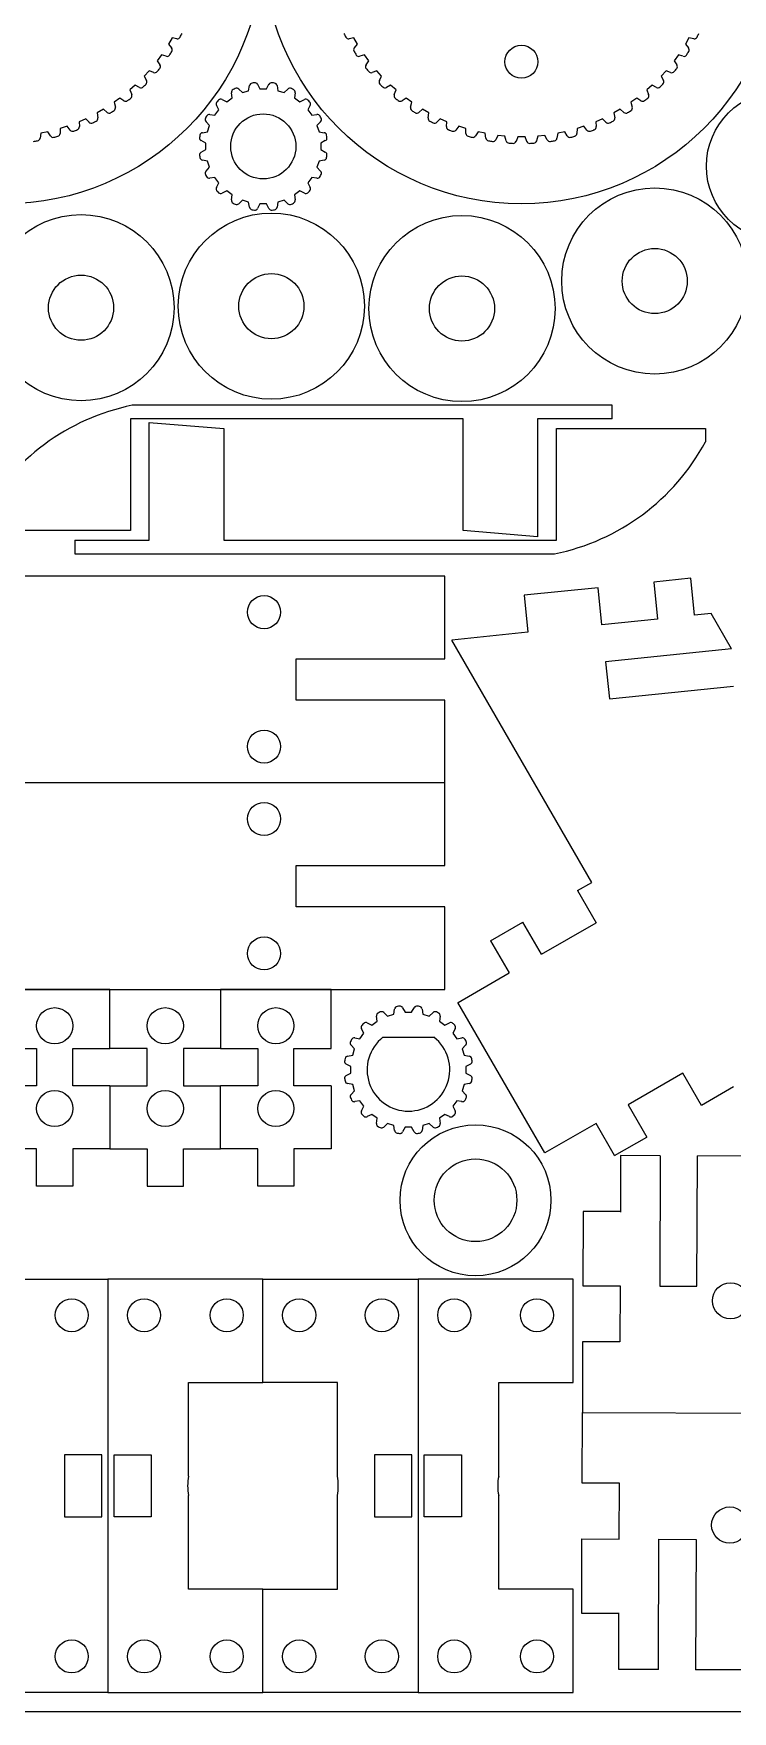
# Model space of a CAD drawing. Extents: x 0 to 420, y 0 to 595.
# Drawn here: x 130 to 197.6, y 0 to 162.3 of the extents above; entities that cross this region are included whole.
import ezdxf

# ---------------------------------------------------------------- set-up
doc = ezdxf.new("R2010")
doc.units = 0
doc.layers.add('FINAL', color=8, linetype='CONTINUOUS')

msp = doc.modelspace()

# ---------------------------------------------------------------- linework, layer by layer
at = {"layer": 'FINAL', "linetype": 'CONTINUOUS'}
for p, q in [((143.36, 161.86), (143.02, 161.26)), ((143.02, 161.26), (143.32, 160.9)), ((143.83, 161.78), (143.36, 161.86)), ((160.95, 161.86), (160.49, 161.78)), ((161.3, 161.26), (160.95, 161.86)), ((161, 160.9), (161.3, 161.26)), ((193.36, 161.86), (193.02, 161.26)), ((193.02, 161.26), (193.32, 160.9)), ((193.83, 161.78), (193.36, 161.86)), ((142.34, 160.22), (141.93, 159.65)), ((141.93, 159.65), (142.19, 159.26)), ((142.79, 160.09), (142.34, 160.22)), ((161.98, 160.22), (161.53, 160.09)), ((162.39, 159.65), (161.98, 160.22)), ((162.13, 159.26), (162.39, 159.65)), ((192.34, 160.22), (191.93, 159.65)), ((191.93, 159.65), (192.19, 159.26)), ((192.79, 160.09), (192.34, 160.22)), ((141.15, 158.69), (140.68, 158.17)), ((140.68, 158.17), (140.9, 157.76)), ((141.59, 158.51), (141.15, 158.69)), ((163.17, 158.69), (162.73, 158.51)), ((163.64, 158.17), (163.17, 158.69)), ((163.42, 157.76), (163.64, 158.17)), ((191.15, 158.69), (190.68, 158.17)), ((190.68, 158.17), (190.9, 157.76)), ((191.59, 158.51), (191.15, 158.69)), ((138.32, 156.05), (137.76, 155.64)), ((138.71, 155.78), (138.32, 156.05)), ((139.81, 157.29), (139.29, 156.83)), ((139.29, 156.83), (139.46, 156.39)), ((140.22, 157.07), (139.81, 157.29)), ((148.21, 155.91), (148.66, 155.69)), ((148.66, 155.69), (149.18, 156.06)), ((149.18, 156.06), (149.11, 156.56)), ((149.81, 156.91), (150.17, 156.57)), ((150.17, 156.57), (150.77, 156.76)), ((150.77, 156.76), (150.86, 157.25)), ((151.64, 157.38), (151.87, 156.94)), ((151.87, 156.94), (152.51, 156.94)), ((152.51, 156.94), (152.74, 157.38)), ((153.52, 157.25), (153.61, 156.76)), ((153.61, 156.76), (154.21, 156.57)), ((154.21, 156.57), (154.57, 156.91)), ((155.27, 156.56), (155.2, 156.06)), ((155.2, 156.06), (155.72, 155.69)), ((155.72, 155.69), (156.17, 155.91)), ((164.51, 157.29), (164.1, 157.07)), ((165.03, 156.83), (164.51, 157.29)), ((164.86, 156.39), (165.03, 156.83)), ((166, 156.05), (165.61, 155.78)), ((166.56, 155.64), (166, 156.05)), ((188.32, 156.05), (187.76, 155.64)), ((188.71, 155.78), (188.32, 156.05)), ((189.81, 157.29), (189.29, 156.83)), ((189.29, 156.83), (189.46, 156.39)), ((190.22, 157.07), (189.81, 157.29)), ((136.72, 154.96), (136.11, 154.61)), ((136.11, 154.61), (136.19, 154.15)), ((137.08, 154.66), (136.72, 154.96)), ((137.76, 155.64), (137.89, 155.18)), ((147.01, 154.46), (147.5, 154.39)), ((147.5, 154.39), (147.88, 154.9)), ((147.88, 154.9), (147.66, 155.35)), ((156.72, 155.35), (156.5, 154.9)), ((156.5, 154.9), (156.88, 154.39)), ((156.88, 154.39), (157.37, 154.46)), ((166.43, 155.18), (166.56, 155.64)), ((167.6, 154.96), (167.24, 154.66)), ((168.21, 154.61), (167.6, 154.96)), ((168.13, 154.15), (168.21, 154.61)), ((186.72, 154.96), (186.11, 154.61)), ((186.11, 154.61), (186.19, 154.15)), ((187.08, 154.66), (186.72, 154.96)), ((187.76, 155.64), (187.89, 155.18)), ((130.67, 152.64), (130.6, 152.17)), ((131.35, 152.78), (130.67, 152.64)), ((131.6, 152.38), (131.35, 152.78)), ((132.55, 153.1), (132.53, 152.63)), ((133.21, 153.32), (132.55, 153.1)), ((133.5, 152.95), (133.21, 153.32)), ((135.01, 154.05), (134.37, 153.76)), ((134.37, 153.76), (134.4, 153.29)), ((135.34, 153.71), (135.01, 154.05)), ((146.31, 152.7), (146.8, 152.79)), ((147, 153.39), (146.65, 153.75)), ((146.8, 152.79), (147, 153.39)), ((157.73, 153.75), (157.38, 153.39)), ((157.38, 153.39), (157.58, 152.79)), ((157.58, 152.79), (158.07, 152.7)), ((169.31, 154.05), (168.98, 153.71)), ((169.95, 153.76), (169.31, 154.05)), ((169.92, 153.29), (169.95, 153.76)), ((171.11, 153.32), (170.82, 152.95)), ((171.77, 153.1), (171.11, 153.32)), ((171.79, 152.63), (171.77, 153.1)), ((172.97, 152.78), (172.72, 152.38)), ((173.65, 152.64), (172.97, 152.78)), ((173.72, 152.17), (173.65, 152.64)), ((180.67, 152.64), (180.6, 152.17)), ((181.35, 152.78), (180.67, 152.64)), ((181.6, 152.38), (181.35, 152.78)), ((182.55, 153.1), (182.53, 152.63)), ((183.21, 153.32), (182.55, 153.1)), ((183.5, 152.95), (183.21, 153.32)), ((185.01, 154.05), (184.37, 153.76)), ((184.37, 153.76), (184.4, 153.29)), ((185.34, 153.71), (185.01, 154.05)), ((146.63, 151.69), (146.19, 151.93)), ((146.19, 150.82), (146.63, 151.06)), ((146.63, 151.06), (146.63, 151.69)), ((158.19, 151.93), (157.75, 151.69)), ((157.75, 151.69), (157.75, 151.06)), ((157.75, 151.06), (158.19, 150.82)), ((174.88, 152.44), (174.67, 152.02)), ((175.57, 152.37), (174.88, 152.44)), ((175.69, 151.91), (175.57, 152.37)), ((176.81, 152.31), (176.65, 151.86)), ((177.51, 152.31), (176.81, 152.31)), ((177.67, 151.86), (177.51, 152.31)), ((178.75, 152.37), (178.63, 151.91)), ((179.44, 152.44), (178.75, 152.37)), ((179.65, 152.02), (179.44, 152.44)), ((146.8, 149.96), (146.31, 150.04)), ((146.65, 148.99), (147, 149.35)), ((147, 149.35), (146.8, 149.96)), ((157.58, 149.96), (157.38, 149.35)), ((157.38, 149.35), (157.73, 148.99)), ((158.07, 150.04), (157.58, 149.96)), ((147.5, 148.36), (147.01, 148.29)), ((147.88, 147.85), (147.5, 148.36)), ((147.66, 147.4), (147.88, 147.85)), ((156.88, 148.36), (156.5, 147.85)), ((156.5, 147.85), (156.72, 147.4)), ((157.37, 148.29), (156.88, 148.36)), ((148.66, 147.06), (148.21, 146.84)), ((149.18, 146.69), (148.66, 147.06)), ((149.11, 146.19), (149.18, 146.69)), ((150.17, 146.18), (149.81, 145.83)), ((150.77, 145.98), (150.17, 146.18)), ((154.21, 146.18), (153.61, 145.98)), ((154.57, 145.83), (154.21, 146.18)), ((155.72, 147.06), (155.2, 146.69)), ((155.2, 146.69), (155.27, 146.19)), ((156.17, 146.84), (155.72, 147.06)), ((150.86, 145.49), (150.77, 145.98)), ((151.87, 145.81), (151.64, 145.37)), ((152.51, 145.81), (151.87, 145.81)), ((152.74, 145.37), (152.51, 145.81)), ((153.61, 145.98), (153.52, 145.49)), ((171.53, 125.02), (139.33, 125.02)), ((139.33, 125.02), (139.33, 114.22)), ((185.93, 126.34), (139.52, 126.34)), ((171.53, 114.22), (171.53, 125.02)), ((178.73, 125.02), (178.73, 113.62)), ((185.93, 125.02), (178.73, 125.02)), ((185.93, 125.02), (185.93, 126.34)), ((141.16, 113.28), (141.16, 124.68)), ((141.16, 124.68), (148.36, 124.08)), ((148.36, 124.08), (148.36, 113.28)), ((180.56, 113.28), (180.56, 124.08)), ((180.56, 124.08), (194.96, 124.08)), ((194.96, 124.08), (194.96, 122.79)), ((139.33, 114.22), (124.93, 114.22)), ((178.73, 113.62), (171.53, 114.22)), ((133.96, 113.28), (141.16, 113.28)), ((133.96, 113.28), (133.96, 111.96)), ((148.36, 113.28), (180.56, 113.28)), ((133.96, 111.96), (180.37, 111.96)), ((169.76, 109.82), (115.96, 109.82)), ((169.76, 101.82), (169.76, 109.82)), ((193.55, 109.6), (189.96, 109.24)), ((189.96, 109.24), (190.33, 105.66)), ((193.91, 106.02), (193.55, 109.6)), ((184.58, 108.69), (177.42, 107.96)), ((177.42, 107.96), (177.78, 104.38)), ((184.95, 105.11), (184.58, 108.69)), ((190.33, 105.66), (184.95, 105.11)), ((195.52, 106.18), (193.91, 106.02)), ((197.49, 102.77), (195.52, 106.18)), ((177.78, 104.38), (170.43, 103.63)), ((183.97, 80.19), (170.43, 103.63)), ((197.49, 102.77), (185.31, 101.53)), ((155.36, 101.82), (169.76, 101.82)), ((155.36, 97.82), (155.36, 101.82)), ((185.31, 101.53), (185.67, 97.95)), ((185.67, 97.95), (197.69, 99.17)), ((169.76, 97.82), (155.36, 97.82)), ((169.76, 89.82), (169.76, 97.82)), ((169.76, 89.82), (115.96, 89.82)), ((169.76, 81.82), (169.76, 89.82)), ((155.36, 81.82), (169.76, 81.82)), ((155.36, 77.82), (155.36, 81.82)), ((182.58, 79.39), (183.97, 80.19)), ((182.58, 79.39), (184.38, 76.28)), ((169.76, 77.82), (155.36, 77.82)), ((169.76, 69.82), (169.76, 77.82)), ((174.18, 74.54), (177.3, 76.34)), ((179.1, 73.23), (177.3, 76.34)), ((179.1, 73.23), (184.38, 76.28)), ((174.18, 74.54), (175.98, 71.43)), ((171.04, 68.58), (175.98, 71.43)), ((115.96, 69.82), (169.76, 69.82)), ((137.36, 69.82), (126.66, 69.82)), ((137.36, 64.12), (137.36, 69.82)), ((137.36, 69.82), (148.06, 69.82)), ((137.36, 64.12), (137.36, 69.82)), ((148.06, 69.82), (148.06, 64.12)), ((148.06, 69.82), (148.06, 64.12)), ((158.76, 69.82), (148.06, 69.82)), ((158.76, 64.12), (158.76, 69.82)), ((179.44, 54.03), (171.01, 68.56)), ((162.25, 66.59), (162.7, 66.37)), ((162.7, 66.37), (163.21, 66.75)), ((163.21, 66.75), (163.14, 67.24)), ((163.84, 67.6), (164.2, 67.25)), ((164.2, 67.25), (164.81, 67.45)), ((164.81, 67.45), (164.89, 67.94)), ((165.67, 68.06), (165.91, 67.62)), ((165.91, 67.62), (166.54, 67.62)), ((166.54, 67.62), (166.78, 68.06)), ((167.56, 67.94), (167.64, 67.45)), ((167.64, 67.45), (168.25, 67.25)), ((168.25, 67.25), (168.61, 67.6)), ((169.31, 67.24), (169.24, 66.75)), ((169.24, 66.75), (169.75, 66.37)), ((169.75, 66.37), (170.2, 66.59)), ((161.04, 65.14), (161.54, 65.07)), ((161.54, 65.07), (161.91, 65.59)), ((161.91, 65.59), (161.69, 66.03)), ((163.76, 65.21), (168.69, 65.21)), ((170.76, 66.03), (170.54, 65.59)), ((170.54, 65.59), (170.91, 65.07)), ((170.91, 65.07), (171.41, 65.14)), ((126.66, 64.12), (130.26, 64.12)), ((130.26, 64.12), (130.26, 60.52)), ((133.76, 64.12), (137.36, 64.12)), ((133.76, 60.52), (133.76, 64.12)), ((140.96, 64.12), (137.36, 64.12)), ((140.96, 60.52), (140.96, 64.12)), ((148.06, 64.12), (144.46, 64.12)), ((144.46, 64.12), (144.46, 60.52)), ((148.06, 64.12), (151.66, 64.12)), ((151.66, 64.12), (151.66, 60.52)), ((155.16, 64.12), (158.76, 64.12)), ((155.16, 60.52), (155.16, 64.12)), ((160.34, 63.39), (160.84, 63.48)), ((161.03, 64.08), (160.69, 64.44)), ((160.84, 63.48), (161.03, 64.08)), ((171.76, 64.44), (171.42, 64.08)), ((171.42, 64.08), (171.61, 63.48)), ((171.61, 63.48), (172.11, 63.39)), ((160.66, 62.38), (160.22, 62.61)), ((160.22, 61.51), (160.66, 61.74)), ((160.66, 61.74), (160.66, 62.38)), ((172.23, 62.61), (171.79, 62.38)), ((171.79, 62.38), (171.79, 61.74)), ((171.79, 61.74), (172.23, 61.51)), ((192.78, 61.73), (187.5, 58.68)), ((194.58, 58.61), (192.78, 61.73)), ((130.26, 60.52), (126.66, 60.52)), ((137.36, 60.52), (133.76, 60.52)), ((137.36, 60.52), (140.96, 60.52)), ((137.36, 60.52), (137.36, 54.42)), ((137.36, 60.52), (137.36, 54.42)), ((144.46, 60.52), (148.06, 60.52)), ((151.66, 60.52), (148.06, 60.52)), ((148.06, 54.42), (148.06, 60.52)), ((148.06, 54.42), (148.06, 60.52)), ((158.76, 60.52), (155.16, 60.52)), ((158.76, 60.52), (158.76, 54.42)), ((160.84, 60.64), (160.34, 60.73)), ((161.03, 60.04), (160.84, 60.64)), ((171.61, 60.64), (171.42, 60.04)), ((172.11, 60.73), (171.61, 60.64)), ((197.69, 60.41), (194.58, 58.61)), ((160.69, 59.68), (161.03, 60.04)), ((161.54, 59.05), (161.04, 58.98)), ((161.91, 58.53), (161.54, 59.05)), ((161.69, 58.08), (161.91, 58.53)), ((170.91, 59.05), (170.54, 58.53)), ((170.54, 58.53), (170.76, 58.08)), ((171.41, 58.98), (170.91, 59.05)), ((171.42, 60.04), (171.76, 59.68)), ((187.5, 58.68), (189.3, 55.56)), ((162.7, 57.75), (162.25, 57.53)), ((163.21, 57.37), (162.7, 57.75)), ((163.14, 56.88), (163.21, 57.37)), ((164.2, 56.87), (163.84, 56.52)), ((164.81, 56.67), (164.2, 56.87)), ((168.25, 56.87), (167.64, 56.67)), ((168.61, 56.52), (168.25, 56.87)), ((169.75, 57.75), (169.24, 57.37)), ((169.24, 57.37), (169.31, 56.88)), ((170.2, 57.53), (169.75, 57.75)), ((184.38, 56.88), (179.44, 54.03)), ((186.18, 53.76), (184.38, 56.88)), ((164.89, 56.18), (164.81, 56.67)), ((165.91, 56.5), (165.67, 56.05)), ((166.54, 56.5), (165.91, 56.5)), ((166.78, 56.05), (166.54, 56.5)), ((167.64, 56.67), (167.56, 56.18)), ((186.18, 53.76), (189.3, 55.56)), ((130.26, 54.42), (126.66, 54.42)), ((130.26, 50.82), (130.26, 54.42)), ((137.36, 54.42), (133.76, 54.42)), ((133.76, 54.42), (133.76, 50.82)), ((137.36, 54.42), (140.96, 54.42)), ((140.96, 54.42), (140.96, 50.82)), ((144.46, 54.42), (148.06, 54.42)), ((144.46, 50.82), (144.46, 54.42)), ((151.66, 54.42), (148.06, 54.42)), ((151.66, 50.82), (151.66, 54.42)), ((158.76, 54.42), (155.16, 54.42)), ((155.16, 54.42), (155.16, 50.82)), ((186.75, 53.76), (186.73, 48.29)), ((190.58, 53.75), (186.75, 53.76)), ((190.58, 53.75), (190.54, 41.14)), ((194.14, 41.13), (194.18, 53.74)), ((198.75, 53.72), (194.18, 53.74)), ((133.76, 50.82), (130.26, 50.82)), ((140.96, 50.82), (144.46, 50.82)), ((155.16, 50.82), (151.66, 50.82)), ((183.13, 48.37), (183.1, 41.17)), ((186.73, 48.35), (183.13, 48.37)), ((122.16, 41.82), (137.16, 41.82)), ((137.16, 41.82), (137.16, 1.82)), ((137.16, 41.82), (137.16, 1.82)), ((152.16, 41.82), (137.16, 41.82)), ((152.16, 31.82), (152.16, 41.82)), ((152.16, 31.82), (152.16, 41.82)), ((152.16, 41.82), (167.16, 41.82)), ((167.16, 41.82), (167.16, 1.82)), ((167.16, 41.82), (167.16, 1.82)), ((182.16, 41.82), (167.16, 41.82)), ((182.16, 31.82), (182.16, 41.82)), ((183.1, 41.17), (186.7, 41.15)), ((186.7, 41.15), (186.68, 35.75)), ((190.54, 41.14), (194.14, 41.13)), ((183.08, 35.76), (183.06, 28.92)), ((186.68, 35.75), (183.08, 35.76)), ((144.96, 31.82), (152.16, 31.82)), ((144.96, 22.75), (144.96, 31.82)), ((159.36, 31.82), (152.16, 31.82)), ((159.36, 22.75), (159.36, 31.82)), ((174.96, 31.82), (182.16, 31.82)), ((174.96, 22.75), (174.96, 31.82)), ((183.04, 22.09), (183.06, 28.92)), ((183.06, 28.92), (230.28, 28.76)), ((183.06, 28.92), (230.28, 28.76)), ((132.96, 24.82), (132.96, 18.82)), ((136.56, 24.82), (132.96, 24.82)), ((136.56, 18.82), (136.56, 24.82)), ((137.76, 24.82), (141.36, 24.82)), ((137.76, 18.82), (137.76, 24.82)), ((141.36, 24.82), (141.36, 18.82)), ((162.96, 24.82), (162.96, 18.82)), ((166.56, 24.82), (162.96, 24.82)), ((166.56, 18.82), (166.56, 24.82)), ((167.76, 24.82), (171.36, 24.82)), ((167.76, 18.82), (167.76, 24.82)), ((171.36, 24.82), (171.36, 18.82)), ((186.64, 22.07), (183.04, 22.09)), ((186.62, 16.67), (186.64, 22.07)), ((144.96, 11.82), (144.96, 20.88)), ((159.36, 11.82), (159.36, 20.88)), ((174.96, 11.82), (174.96, 20.88)), ((132.96, 18.82), (136.56, 18.82)), ((141.36, 18.82), (137.76, 18.82)), ((162.96, 18.82), (166.56, 18.82)), ((171.36, 18.82), (167.76, 18.82)), ((182.99, 9.48), (183.02, 16.68)), ((183.02, 16.68), (186.62, 16.67)), ((190.41, 4.05), (190.46, 16.65)), ((190.46, 16.65), (194.06, 16.64)), ((194.06, 16.64), (194.01, 4.03)), ((152.16, 11.82), (144.96, 11.82)), ((152.16, 1.82), (152.16, 11.82)), ((152.16, 1.82), (152.16, 11.82)), ((152.16, 11.82), (159.36, 11.82)), ((182.16, 11.82), (174.96, 11.82)), ((182.16, 1.82), (182.16, 11.82)), ((186.59, 9.47), (182.99, 9.48)), ((186.57, 4.06), (186.59, 9.53)), ((190.41, 4.05), (186.57, 4.06)), ((198.58, 4.02), (194.01, 4.03)), ((137.16, 1.82), (122.16, 1.82)), ((137.16, 1.82), (152.16, 1.82)), ((167.16, 1.82), (152.16, 1.82)), ((167.16, 1.82), (182.16, 1.82))]:
    msp.add_line(p, q, dxfattribs=at)
at = {"layer": 'FINAL'}
msp.add_lwpolyline([(0, 0), (420, 0), (420, 595), (0, 595)], close=True, dxfattribs=at)
at = {"layer": 'FINAL', "linetype": 'CONTINUOUS'}
for centre, radius in [((127.16, 170.82), 25), ((177.16, 170.82), 25), ((177.16, 159.56), 1.6), ((202.36, 149.46), 7.3), ((152.19, 151.37), 3.15), ((190.06, 138.35), 9), ((134.56, 135.77), 9), ((152.97, 135.92), 9), ((171.41, 135.69), 9), ((190.06, 138.35), 3.15), ((134.56, 135.77), 3.15), ((152.97, 135.92), 3.15), ((171.41, 135.69), 3.15), ((152.26, 106.32), 1.6), ((152.26, 93.32), 1.6), ((152.26, 86.32), 1.6), ((152.26, 73.32), 1.6), ((132.01, 66.32), 1.75), ((142.71, 66.32), 1.75), ((153.41, 66.32), 1.75), ((132.01, 58.32), 1.75), ((142.71, 58.32), 1.75), ((153.41, 58.32), 1.75), ((172.72, 49.44), 7.3), ((172.72, 49.44), 4), ((197.39, 39.72), 1.75), ((133.66, 38.32), 1.6), ((140.66, 38.32), 1.6), ((148.66, 38.32), 1.6), ((155.66, 38.32), 1.6), ((163.66, 38.32), 1.6), ((170.66, 38.32), 1.6), ((178.66, 38.32), 1.6), ((197.31, 18.03), 1.75), ((133.66, 5.32), 1.6), ((140.66, 5.32), 1.6), ((148.66, 5.32), 1.6), ((155.66, 5.32), 1.6), ((163.66, 5.32), 1.6), ((170.66, 5.32), 1.6), ((178.66, 5.32), 1.6)]:
    msp.add_circle(centre, radius, dxfattribs=at)
for centre, radius, start, end in [((143.08, 160.7), 0.305, 327.5791, 40), ((143.88, 162.08), 0.305, 260, 332.4209), ((127.16, 170.82), 19.17, 332.4209, 333.5791), ((177.16, 170.82), 19.17, 206.4209, 207.5791), ((160.44, 162.08), 0.305, 207.5791, 280), ((161.23, 160.7), 0.305, 140, 212.4209), ((193.08, 160.7), 0.305, 327.5791, 40), ((193.88, 162.08), 0.305, 260, 332.4209), ((177.16, 170.82), 19.17, 332.4209, 333.5791), ((141.94, 159.09), 0.305, 321.5791, 34), ((142.88, 160.38), 0.305, 254, 326.4209), ((127.16, 170.82), 19.17, 326.4209, 327.5791), ((177.16, 170.82), 19.17, 212.4209, 213.5791), ((161.44, 160.38), 0.305, 213.5791, 286), ((162.38, 159.09), 0.305, 146, 218.4209), ((191.94, 159.09), 0.305, 321.5791, 34), ((192.88, 160.38), 0.305, 254, 326.4209), ((177.16, 170.82), 19.17, 326.4209, 327.5791), ((140.63, 157.61), 0.305, 315.5791, 28), ((141.7, 158.8), 0.305, 248, 320.4209), ((127.16, 170.82), 19.17, 320.4209, 321.5791), ((151.16, 157.2), 0.305, 100.0227, 170), ((152.19, 151.37), 6.22, 97.9773, 100.0227), ((151.37, 157.23), 0.305, 28, 97.9773), ((153.01, 157.23), 0.305, 82.0227, 152), ((152.19, 151.37), 6.22, 79.9773, 82.0227), ((153.22, 157.2), 0.305, 10, 79.9773), ((177.16, 170.82), 19.17, 218.4209, 219.5791), ((162.62, 158.8), 0.305, 219.5791, 292), ((163.69, 157.61), 0.305, 152, 224.4209), ((190.63, 157.61), 0.305, 315.5791, 28), ((191.7, 158.8), 0.305, 248, 320.4209), ((177.16, 170.82), 19.17, 320.4209, 321.5791), ((138.88, 156.04), 0.305, 236, 308.4209), ((127.16, 170.82), 19.17, 308.4209, 309.5791), ((139.18, 156.28), 0.305, 309.5791, 22), ((140.36, 157.34), 0.305, 242, 314.4209), ((127.16, 170.82), 19.17, 314.4209, 315.5791), ((152.19, 151.37), 6.22, 133.9773, 136.0227), ((148.08, 155.63), 0.305, 64, 133.9773), ((149.41, 156.6), 0.305, 118.0227, 188), ((152.19, 151.37), 6.22, 115.9773, 118.0227), ((149.6, 156.69), 0.305, 46, 115.9773), ((154.78, 156.69), 0.305, 64.0227, 134), ((152.19, 151.37), 6.22, 61.9773, 64.0227), ((154.97, 156.6), 0.305, 352, 61.9773), ((156.3, 155.63), 0.305, 46.0227, 116), ((152.19, 151.37), 6.22, 43.9773, 46.0227), ((177.16, 170.82), 19.17, 224.4209, 225.5791), ((163.96, 157.34), 0.305, 225.5791, 298), ((165.14, 156.28), 0.305, 158, 230.4209), ((177.16, 170.82), 19.17, 230.4209, 231.5791), ((165.44, 156.04), 0.305, 231.5791, 304), ((188.88, 156.04), 0.305, 236, 308.4209), ((177.16, 170.82), 19.17, 308.4209, 309.5791), ((189.18, 156.28), 0.305, 309.5791, 22), ((190.36, 157.34), 0.305, 242, 314.4209), ((177.16, 170.82), 19.17, 314.4209, 315.5791), ((137.27, 154.89), 0.305, 230, 302.4209), ((127.16, 170.82), 19.17, 302.4209, 303.5791), ((137.59, 155.1), 0.305, 303.5791, 16), ((152.19, 151.37), 6.22, 151.9773, 154.0227), ((146.96, 154.15), 0.305, 82, 151.9773), ((147.93, 155.48), 0.305, 136.0227, 206), ((156.45, 155.48), 0.305, 334, 43.9773), ((157.41, 154.15), 0.305, 28.0227, 98), ((152.19, 151.37), 6.22, 25.9773, 28.0227), ((166.73, 155.1), 0.305, 164, 236.4209), ((177.16, 170.82), 19.17, 236.4209, 237.5791), ((167.05, 154.89), 0.305, 237.5791, 310), ((187.27, 154.89), 0.305, 230, 302.4209), ((177.16, 170.82), 19.17, 302.4209, 303.5791), ((187.59, 155.1), 0.305, 303.5791, 16), ((132.23, 152.64), 0.305, 285.5791, 358), ((133.74, 153.14), 0.305, 218, 290.4209), ((127.16, 170.82), 19.17, 290.4209, 291.5791), ((134.1, 153.27), 0.305, 291.5791, 4), ((135.55, 153.92), 0.305, 224, 296.4209), ((127.16, 170.82), 19.17, 296.4209, 297.5791), ((135.89, 154.09), 0.305, 297.5791, 10), ((146.36, 152.4), 0.305, 100, 169.9773), ((146.87, 153.97), 0.305, 154.0227, 224), ((157.51, 153.97), 0.305, 316, 25.9773), ((158.02, 152.4), 0.305, 10.0227, 80), ((168.43, 154.09), 0.305, 170, 242.4209), ((177.16, 170.82), 19.17, 242.4209, 243.5791), ((168.77, 153.92), 0.305, 243.5791, 316), ((170.22, 153.27), 0.305, 176, 248.4209), ((177.16, 170.82), 19.17, 248.4209, 249.5791), ((170.58, 153.14), 0.305, 249.5791, 322), ((172.09, 152.64), 0.305, 182, 254.4209), ((182.23, 152.64), 0.305, 285.5791, 358), ((183.74, 153.14), 0.305, 218, 290.4209), ((177.16, 170.82), 19.17, 290.4209, 291.5791), ((184.1, 153.27), 0.305, 291.5791, 4), ((185.55, 153.92), 0.305, 224, 296.4209), ((177.16, 170.82), 19.17, 296.4209, 297.5791), ((185.89, 154.09), 0.305, 297.5791, 10), ((127.16, 170.82), 19.17, 278.4209, 279.5791), ((130.3, 152.21), 0.305, 279.5791, 352), ((131.86, 152.55), 0.305, 212, 284.4209), ((127.16, 170.82), 19.17, 284.4209, 285.5791), ((146.33, 152.19), 0.305, 172.0227, 242), ((152.19, 151.37), 6.22, 169.9773, 172.0227), ((158.05, 152.19), 0.305, 298, 7.9773), ((152.19, 151.37), 6.22, 7.9773, 10.0227), ((177.16, 170.82), 19.17, 254.4209, 255.5791), ((172.46, 152.55), 0.305, 255.5791, 328), ((174.02, 152.21), 0.305, 188, 260.4209), ((177.16, 170.82), 19.17, 260.4209, 261.5791), ((174.4, 152.15), 0.305, 261.5791, 334), ((175.98, 151.99), 0.305, 194, 266.4209), ((177.16, 170.82), 19.17, 266.4209, 267.5791), ((176.36, 151.97), 0.305, 267.5791, 340), ((177.96, 151.97), 0.305, 200, 272.4209), ((177.16, 170.82), 19.17, 272.4209, 273.5791), ((178.34, 151.99), 0.305, 273.5791, 346), ((179.92, 152.15), 0.305, 206, 278.4209), ((177.16, 170.82), 19.17, 278.4209, 279.5791), ((180.3, 152.21), 0.305, 279.5791, 352), ((181.86, 152.55), 0.305, 212, 284.4209), ((177.16, 170.82), 19.17, 284.4209, 285.5791), ((146.33, 150.55), 0.305, 118, 187.9773), ((152.19, 151.37), 6.22, 187.9773, 190.0227), ((146.36, 150.34), 0.305, 190.0227, 260), ((158.02, 150.34), 0.305, 280, 349.9773), ((158.05, 150.55), 0.305, 352.0227, 62), ((152.19, 151.37), 6.22, 349.9773, 352.0227), ((146.87, 148.78), 0.305, 136, 205.9773), ((152.19, 151.37), 6.22, 205.9773, 208.0227), ((146.96, 148.59), 0.305, 208.0227, 278), ((157.41, 148.59), 0.305, 262, 331.9773), ((152.19, 151.37), 6.22, 331.9773, 334.0227), ((157.51, 148.78), 0.305, 334.0227, 44), ((147.93, 147.26), 0.305, 154, 223.9773), ((152.19, 151.37), 6.22, 223.9773, 226.0227), ((148.08, 147.11), 0.305, 226.0227, 296), ((149.41, 146.15), 0.305, 172, 241.9773), ((154.97, 146.15), 0.305, 298.0227, 8), ((156.3, 147.11), 0.305, 244, 313.9773), ((152.19, 151.37), 6.22, 313.9773, 316.0227), ((156.45, 147.26), 0.305, 316.0227, 26), ((152.19, 151.37), 6.22, 241.9773, 244.0227), ((149.6, 146.05), 0.305, 244.0227, 314), ((151.16, 145.55), 0.305, 190, 259.9773), ((152.19, 151.37), 6.22, 259.9773, 262.0227), ((151.37, 145.51), 0.305, 262.0227, 332), ((153.01, 145.51), 0.305, 208, 277.9773), ((152.19, 151.37), 6.22, 277.9773, 280.0227), ((153.22, 145.55), 0.305, 280.0227, 350), ((154.78, 146.05), 0.305, 226, 295.9773), ((152.19, 151.37), 6.22, 295.9773, 298.0227), ((143.73, 105.42), 21.33, 101.3806, 151.7789), ((176.16, 132.88), 21.33, 281.3806, 331.7789), ((165.2, 67.89), 0.305, 100.0227, 170), ((166.23, 62.06), 6.22, 97.9773, 100.0227), ((165.4, 67.92), 0.305, 28, 97.9773), ((167.05, 67.92), 0.305, 82.0227, 152), ((166.23, 62.06), 6.22, 79.9773, 82.0227), ((167.26, 67.89), 0.305, 10, 79.9773), ((162.12, 66.32), 0.305, 64, 133.9773), ((163.44, 67.28), 0.305, 118.0227, 188), ((166.23, 62.06), 6.22, 115.9773, 118.0227), ((163.63, 67.38), 0.305, 46, 115.9773), ((168.82, 67.38), 0.305, 64.0227, 134), ((166.23, 62.06), 6.22, 61.9773, 64.0227), ((169.01, 67.28), 0.305, 352, 61.9773), ((170.33, 66.32), 0.305, 46.0227, 116), ((166.23, 62.06), 6.22, 151.9773, 154.0227), ((161, 64.84), 0.305, 82, 151.9773), ((161.97, 66.17), 0.305, 136.0227, 206), ((166.23, 62.06), 6.22, 133.9773, 136.0227), ((166.23, 62.06), 4, 128.0475, 51.9525), ((166.23, 62.06), 6.22, 43.9773, 46.0227), ((170.48, 66.17), 0.305, 334, 43.9773), ((171.45, 64.84), 0.305, 28.0227, 98), ((166.23, 62.06), 6.22, 25.9773, 28.0227), ((160.4, 63.09), 0.305, 100, 169.9773), ((160.9, 64.65), 0.305, 154.0227, 224), ((171.55, 64.65), 0.305, 316, 25.9773), ((172.05, 63.09), 0.305, 10.0227, 80), ((166.23, 62.06), 6.22, 169.9773, 172.0227), ((160.36, 62.88), 0.305, 172.0227, 242), ((172.09, 62.88), 0.305, 298, 7.9773), ((166.23, 62.06), 6.22, 7.9773, 10.0227), ((160.36, 61.24), 0.305, 118, 187.9773), ((166.23, 62.06), 6.22, 187.9773, 190.0227), ((160.4, 61.03), 0.305, 190.0227, 260), ((172.05, 61.03), 0.305, 280, 349.9773), ((172.09, 61.24), 0.305, 352.0227, 62), ((166.23, 62.06), 6.22, 349.9773, 352.0227), ((160.9, 59.47), 0.305, 136, 205.9773), ((166.23, 62.06), 6.22, 205.9773, 208.0227), ((161, 59.28), 0.305, 208.0227, 278), ((171.45, 59.28), 0.305, 262, 331.9773), ((166.23, 62.06), 6.22, 331.9773, 334.0227), ((171.55, 59.47), 0.305, 334.0227, 44), ((161.97, 57.95), 0.305, 154, 223.9773), ((166.23, 62.06), 6.22, 223.9773, 226.0227), ((162.12, 57.8), 0.305, 226.0227, 296), ((163.44, 56.83), 0.305, 172, 241.9773), ((169.01, 56.83), 0.305, 298.0227, 8), ((170.33, 57.8), 0.305, 244, 313.9773), ((166.23, 62.06), 6.22, 313.9773, 316.0227), ((170.48, 57.95), 0.305, 316.0227, 26), ((166.23, 62.06), 6.22, 241.9773, 244.0227), ((163.63, 56.74), 0.305, 244.0227, 314), ((165.2, 56.23), 0.305, 190, 259.9773), ((166.23, 62.06), 6.22, 259.9773, 262.0227), ((165.4, 56.2), 0.305, 262.0227, 332), ((167.05, 56.2), 0.305, 208, 277.9773), ((166.23, 62.06), 6.22, 277.9773, 280.0227), ((167.26, 56.23), 0.305, 280.0227, 350), ((168.82, 56.74), 0.305, 226, 295.9773), ((166.23, 62.06), 6.22, 295.9773, 298.0227), ((149.6, 21.82), 4.73, 168.5913, 191.4087), ((154.72, 21.82), 4.73, 348.5913, 11.4087), ((179.6, 21.82), 4.73, 168.5913, 191.4087)]:
    msp.add_arc(centre, radius, start, end, dxfattribs=at)

doc.saveas('drawing.dxf')
